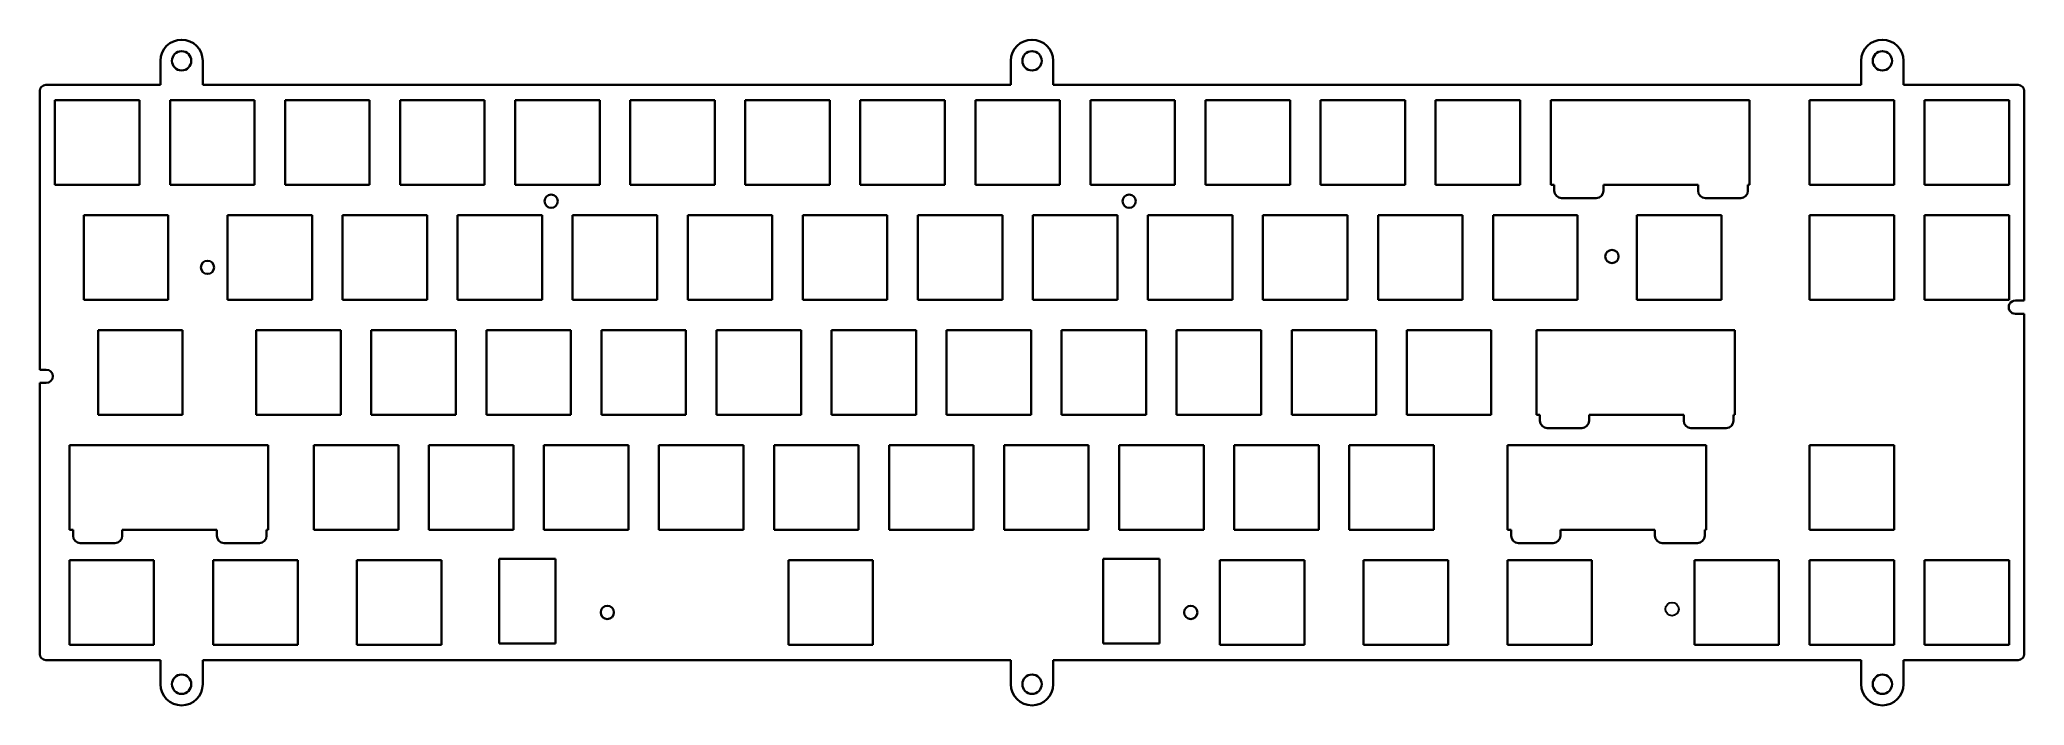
# Model space of a CAD drawing. Header units: millimetres. Extents: x -163 to 166, y -58 to 52.
import ezdxf

# ---------------------------------------------------------------- set-up
doc = ezdxf.new("R2010")
doc.units = ezdxf.units.MM
doc.layers.add('1', color=7, linetype='Continuous', true_color=0xffffff)

msp = doc.modelspace()

# ---------------------------------------------------------------- linework, layer by layer
at = {"lineweight": 35}
for p, q in [((164.07, 9.29), (165.54, 9.29)), ((164.1, 7.09), (165.54, 7.09)), ((-161.98, -2.16), (-163.07, -2.16)), ((-161.97, -4.36), (-163.07, -4.36))]:
    msp.add_line(p, q, dxfattribs=at)
for centre in [(-78.38, 25.74), (17.32, 25.74), (97.27, 16.59), (-135.28, 14.79), (-69.08, -42.36), (27.52, -42.36)]:
    msp.add_circle(centre, 1.1, dxfattribs=at)
at = {"linetype": 'ByBlock', "lineweight": 30}
msp.add_circle((107.22, -41.81), 1.1, dxfattribs=at)
at = {"lineweight": 35}
for centre, start, end in [((164.06, 8.19), 89.5036, 271.812), ((-161.98, -3.26), 270.5363, 89.6919)]:
    msp.add_arc(centre, 1.1, start, end, dxfattribs=at)
at = {"layer": '1', "color": 252, "linetype": 'Continuous', "lineweight": 35}
for p, q in [((-143.07, 49), (-143.07, 45)), ((-136.07, 45), (-136.07, 49)), ((-2.26, 49), (-2.26, 45)), ((4.74, 45), (4.74, 49)), ((138.54, 49), (138.54, 45)), ((145.54, 45), (145.54, 49)), ((-163.07, 44), (-163.07, -2.18)), ((-143.07, 45), (-162.07, 45)), ((-2.26, 45), (-136.07, 45)), ((138.54, 45), (4.74, 45)), ((164.54, 45), (145.54, 45)), ((165.54, 9.29), (165.54, 44)), ((-160.54, 28.47), (-160.54, 42.47)), ((-160.54, 42.47), (-146.54, 42.47)), ((-146.54, 42.47), (-146.54, 28.47)), ((-141.49, 42.47), (-127.49, 42.47)), ((-141.49, 28.47), (-141.49, 42.47)), ((-127.49, 42.47), (-127.49, 28.47)), ((-122.44, 42.47), (-108.44, 42.47)), ((-122.44, 28.47), (-122.44, 42.47)), ((-108.44, 42.47), (-108.44, 28.47)), ((-103.39, 28.47), (-103.39, 42.47)), ((-103.39, 42.47), (-89.39, 42.47)), ((-89.39, 42.47), (-89.39, 28.47)), ((-84.34, 42.47), (-70.34, 42.47)), ((-84.34, 28.47), (-84.34, 42.47)), ((-70.34, 42.47), (-70.34, 28.47)), ((-65.29, 28.47), (-65.29, 42.47)), ((-65.29, 42.47), (-51.29, 42.47)), ((-51.29, 42.47), (-51.29, 28.47)), ((-46.25, 28.47), (-46.25, 42.47)), ((-46.25, 42.47), (-32.24, 42.47)), ((-32.24, 42.47), (-32.24, 28.47)), ((-27.19, 28.47), (-27.19, 42.47)), ((-27.19, 42.47), (-13.19, 42.47)), ((-13.19, 42.47), (-13.19, 28.47)), ((-8.14, 28.47), (-8.14, 42.47)), ((-8.14, 42.47), (5.86, 42.47)), ((5.86, 42.47), (5.86, 28.47)), ((10.91, 42.47), (24.91, 42.47)), ((10.91, 28.47), (10.91, 42.47)), ((24.91, 42.47), (24.91, 28.47)), ((29.96, 42.47), (43.96, 42.47)), ((29.96, 28.47), (29.96, 42.47)), ((43.96, 42.47), (43.96, 28.47)), ((49.01, 28.47), (49.01, 42.47)), ((49.01, 42.47), (63.01, 42.47)), ((63.01, 42.47), (63.01, 28.47)), ((68.06, 42.47), (82.06, 42.47)), ((68.06, 28.47), (68.06, 42.47)), ((82.06, 42.47), (82.06, 28.47)), ((87.13, 42.47), (120.03, 42.47)), ((87.13, 28.47), (87.13, 42.47)), ((120.03, 42.47), (120.03, 28.47)), ((129.97, 28.47), (129.97, 42.47)), ((129.97, 42.47), (143.97, 42.47)), ((143.97, 42.47), (143.97, 28.47)), ((149.02, 28.47), (149.02, 42.47)), ((149.02, 42.47), (163.02, 42.47)), ((163.02, 42.47), (163.02, 28.47)), ((-146.54, 28.47), (-160.54, 28.47)), ((-127.49, 28.47), (-141.49, 28.47)), ((-108.44, 28.47), (-122.44, 28.47)), ((-89.39, 28.47), (-103.39, 28.47)), ((-70.34, 28.47), (-84.34, 28.47)), ((-51.29, 28.47), (-65.29, 28.47)), ((-32.24, 28.47), (-46.25, 28.47)), ((-13.19, 28.47), (-27.19, 28.47)), ((5.86, 28.47), (-8.14, 28.47)), ((24.91, 28.47), (10.91, 28.47)), ((43.96, 28.47), (29.96, 28.47)), ((63.01, 28.47), (49.01, 28.47)), ((82.06, 28.47), (68.06, 28.47)), ((87.72, 28.47), (87.13, 28.47)), ((87.72, 27.47), (87.72, 28.47)), ((111.53, 28.47), (95.87, 28.47)), ((95.87, 28.47), (95.87, 27.47)), ((111.53, 27.47), (111.53, 28.47)), ((120.03, 28.47), (119.78, 28.47)), ((119.78, 28.47), (119.78, 27.47)), ((143.97, 28.47), (129.97, 28.47)), ((163.02, 28.47), (149.02, 28.47)), ((-155.78, 23.42), (-141.78, 23.42)), ((-155.78, 9.42), (-155.78, 23.42)), ((-141.78, 23.42), (-141.78, 9.42)), ((-131.97, 23.42), (-117.97, 23.42)), ((-131.97, 9.42), (-131.97, 23.42)), ((-117.97, 23.42), (-117.97, 9.42)), ((-112.92, 9.42), (-112.92, 23.42)), ((-112.92, 23.42), (-98.92, 23.42)), ((-98.92, 23.42), (-98.92, 9.42)), ((-93.87, 23.42), (-79.87, 23.42)), ((-93.87, 9.42), (-93.87, 23.42)), ((-79.87, 23.42), (-79.87, 9.42)), ((-74.82, 23.42), (-60.82, 23.42)), ((-74.82, 9.42), (-74.82, 23.42)), ((-60.82, 23.42), (-60.82, 9.42)), ((-55.77, 9.42), (-55.77, 23.42)), ((-55.77, 23.42), (-41.77, 23.42)), ((-41.77, 23.42), (-41.77, 9.42)), ((-36.72, 23.42), (-22.72, 23.42)), ((-36.72, 9.42), (-36.72, 23.42)), ((-22.72, 23.42), (-22.72, 9.42)), ((-17.67, 9.42), (-17.67, 23.42)), ((-17.67, 23.42), (-3.67, 23.42)), ((-3.67, 23.42), (-3.67, 9.42)), ((1.38, 23.42), (15.38, 23.42)), ((1.38, 9.42), (1.38, 23.42)), ((15.38, 23.42), (15.38, 9.42)), ((20.43, 23.42), (34.43, 23.42)), ((20.43, 9.42), (20.43, 23.42)), ((34.43, 23.42), (34.43, 9.42)), ((39.48, 23.42), (53.48, 23.42)), ((39.48, 9.42), (39.48, 23.42)), ((53.48, 23.42), (53.48, 9.42)), ((58.53, 23.42), (72.53, 23.42)), ((58.53, 9.42), (58.53, 23.42)), ((72.53, 23.42), (72.53, 9.42)), ((77.58, 23.42), (91.58, 23.42)), ((77.58, 9.42), (77.58, 23.42)), ((94.67, 26.27), (88.92, 26.27)), ((91.58, 23.42), (91.58, 9.42)), ((101.39, 23.42), (115.39, 23.42)), ((101.39, 9.42), (101.39, 23.42)), ((118.58, 26.27), (112.73, 26.27)), ((115.39, 23.42), (115.39, 9.42)), ((129.97, 23.42), (143.97, 23.42)), ((129.97, 9.42), (129.97, 23.42)), ((143.97, 23.42), (143.97, 9.42)), ((149.02, 23.42), (163.02, 23.42)), ((149.02, 9.42), (149.02, 23.42)), ((163.02, 23.42), (163.02, 9.42)), ((-141.78, 9.42), (-155.78, 9.42)), ((-117.97, 9.42), (-131.97, 9.42)), ((-98.92, 9.42), (-112.92, 9.42)), ((-79.87, 9.42), (-93.87, 9.42)), ((-60.82, 9.42), (-74.82, 9.42)), ((-41.77, 9.42), (-55.77, 9.42)), ((-22.72, 9.42), (-36.72, 9.42)), ((-3.67, 9.42), (-17.67, 9.42)), ((15.38, 9.42), (1.38, 9.42)), ((34.43, 9.42), (20.43, 9.42)), ((53.48, 9.42), (39.48, 9.42)), ((72.53, 9.42), (58.53, 9.42)), ((91.58, 9.42), (77.58, 9.42)), ((115.39, 9.42), (101.39, 9.42)), ((143.97, 9.42), (129.97, 9.42)), ((163.02, 9.42), (149.02, 9.42)), ((165.54, -49.26), (165.54, 7.09)), ((-153.4, -9.63), (-153.4, 4.37)), ((-153.4, 4.37), (-139.4, 4.37)), ((-139.4, 4.37), (-139.4, -9.63)), ((-127.21, 4.37), (-113.21, 4.37)), ((-127.21, -9.63), (-127.21, 4.37)), ((-113.21, 4.37), (-113.21, -9.63)), ((-108.16, -9.63), (-108.16, 4.37)), ((-108.16, 4.37), (-94.16, 4.37)), ((-94.16, 4.37), (-94.16, -9.63)), ((-89.11, -9.63), (-89.11, 4.37)), ((-89.11, 4.37), (-75.11, 4.37)), ((-75.11, 4.37), (-75.11, -9.63)), ((-70.06, -9.63), (-70.06, 4.37)), ((-70.06, 4.37), (-56.06, 4.37)), ((-56.06, 4.37), (-56.06, -9.63)), ((-51.01, -9.63), (-51.01, 4.37)), ((-51.01, 4.37), (-37.01, 4.37)), ((-37.01, 4.37), (-37.01, -9.63)), ((-31.96, -9.63), (-31.96, 4.37)), ((-31.96, 4.37), (-17.96, 4.37)), ((-17.96, 4.37), (-17.96, -9.63)), ((-12.91, -9.63), (-12.91, 4.37)), ((-12.91, 4.37), (1.09, 4.37)), ((1.09, 4.37), (1.09, -9.63)), ((6.14, -9.63), (6.14, 4.37)), ((6.14, 4.37), (20.14, 4.37)), ((20.14, 4.37), (20.14, -9.63)), ((25.19, -9.63), (25.19, 4.37)), ((25.19, 4.37), (39.19, 4.37)), ((39.19, 4.37), (39.19, -9.63)), ((44.24, 4.37), (58.24, 4.37)), ((44.24, -9.63), (44.24, 4.37)), ((58.24, 4.37), (58.24, -9.63)), ((63.29, 4.37), (77.29, 4.37)), ((63.29, -9.63), (63.29, 4.37)), ((77.29, 4.37), (77.29, -9.63)), ((84.75, 4.37), (117.64, 4.37)), ((84.75, -9.63), (84.75, 4.37)), ((117.64, 4.37), (117.64, -9.63)), ((-163.07, -4.36), (-163.07, -49.26)), ((-139.4, -9.63), (-153.4, -9.63)), ((-113.21, -9.63), (-127.21, -9.63)), ((-94.16, -9.63), (-108.16, -9.63)), ((-75.11, -9.63), (-89.11, -9.63)), ((-56.06, -9.63), (-70.06, -9.63)), ((-37.01, -9.63), (-51.01, -9.63)), ((-17.96, -9.63), (-31.96, -9.63)), ((1.09, -9.63), (-12.91, -9.63)), ((20.14, -9.63), (6.14, -9.63)), ((39.19, -9.63), (25.19, -9.63)), ((58.24, -9.63), (44.24, -9.63)), ((77.29, -9.63), (63.29, -9.63)), ((85.34, -9.63), (84.75, -9.63)), ((85.34, -10.63), (85.34, -9.63)), ((109.15, -9.63), (93.48, -9.63)), ((93.48, -9.63), (93.48, -10.63)), ((109.15, -10.63), (109.15, -9.63)), ((117.64, -9.63), (117.4, -9.63)), ((117.4, -9.63), (117.4, -10.63)), ((92.28, -11.83), (86.54, -11.83)), ((116.2, -11.83), (110.35, -11.83)), ((-158.14, -28.68), (-158.14, -14.68)), ((-158.14, -14.68), (-125.24, -14.68)), ((-125.24, -14.68), (-125.24, -28.68)), ((-117.68, -28.68), (-117.68, -14.68)), ((-117.68, -14.68), (-103.68, -14.68)), ((-103.68, -14.68), (-103.68, -28.68)), ((-98.63, -28.68), (-98.63, -14.68)), ((-98.63, -14.68), (-84.63, -14.68)), ((-84.63, -14.68), (-84.63, -28.68)), ((-79.58, -14.68), (-65.58, -14.68)), ((-79.58, -28.68), (-79.58, -14.68)), ((-65.58, -14.68), (-65.58, -28.68)), ((-60.53, -28.68), (-60.53, -14.68)), ((-60.53, -14.68), (-46.53, -14.68)), ((-46.53, -14.68), (-46.53, -28.68)), ((-41.48, -14.68), (-27.48, -14.68)), ((-41.48, -28.68), (-41.48, -14.68)), ((-27.48, -14.68), (-27.48, -28.68)), ((-22.43, -14.68), (-8.43, -14.68)), ((-22.43, -28.68), (-22.43, -14.68)), ((-8.43, -14.68), (-8.43, -28.68)), ((-3.38, -14.68), (10.62, -14.68)), ((-3.38, -28.68), (-3.38, -14.68)), ((10.62, -14.68), (10.62, -28.68)), ((15.67, -14.68), (29.67, -14.68)), ((15.67, -28.68), (15.67, -14.68)), ((29.67, -14.68), (29.67, -28.68)), ((34.72, -28.68), (34.72, -14.68)), ((34.72, -14.68), (48.72, -14.68)), ((48.72, -14.68), (48.72, -28.68)), ((53.77, -28.68), (53.77, -14.68)), ((53.77, -14.68), (67.77, -14.68)), ((67.77, -14.68), (67.77, -28.68)), ((79.99, -14.68), (112.88, -14.68)), ((79.99, -28.68), (79.99, -14.68)), ((112.88, -14.68), (112.88, -28.68)), ((129.97, -28.68), (129.97, -14.68)), ((129.97, -14.68), (143.97, -14.68)), ((143.97, -14.68), (143.97, -28.68)), ((-157.55, -28.68), (-158.14, -28.68)), ((-157.55, -29.68), (-157.55, -28.68)), ((-133.74, -28.68), (-149.4, -28.68)), ((-149.4, -28.68), (-149.4, -29.68)), ((-133.74, -29.68), (-133.74, -28.68)), ((-125.49, -28.68), (-125.49, -29.68)), ((-125.24, -28.68), (-125.49, -28.68)), ((-103.68, -28.68), (-117.68, -28.68)), ((-84.63, -28.68), (-98.63, -28.68)), ((-65.58, -28.68), (-79.58, -28.68)), ((-46.53, -28.68), (-60.53, -28.68)), ((-27.48, -28.68), (-41.48, -28.68)), ((-8.43, -28.68), (-22.43, -28.68)), ((10.62, -28.68), (-3.38, -28.68)), ((29.67, -28.68), (15.67, -28.68)), ((48.72, -28.68), (34.72, -28.68)), ((67.77, -28.68), (53.77, -28.68)), ((80.57, -28.68), (79.99, -28.68)), ((80.57, -29.68), (80.57, -28.68)), ((88.72, -28.68), (88.72, -29.68)), ((104.38, -28.68), (88.72, -28.68)), ((104.38, -29.68), (104.38, -28.68)), ((112.63, -28.68), (112.63, -29.68)), ((112.88, -28.68), (112.63, -28.68)), ((143.97, -28.68), (129.97, -28.68)), ((-150.6, -30.88), (-156.35, -30.88)), ((-126.69, -30.88), (-132.54, -30.88)), ((87.52, -30.88), (81.77, -30.88)), ((111.43, -30.88), (105.58, -30.88)), ((-158.16, -33.73), (-144.16, -33.73)), ((-158.16, -47.73), (-158.16, -33.73)), ((-144.16, -33.73), (-144.16, -47.73)), ((-134.35, -33.73), (-120.35, -33.73)), ((-134.35, -47.73), (-134.35, -33.73)), ((-120.35, -33.73), (-120.35, -47.73)), ((-110.54, -47.73), (-110.54, -33.73)), ((-110.54, -33.73), (-96.54, -33.73)), ((-96.54, -33.73), (-96.54, -47.73)), ((-86.97, -47.5), (-86.97, -33.5)), ((-86.97, -33.5), (-77.65, -33.5)), ((-77.65, -33.5), (-77.65, -47.5)), ((-39.1, -33.73), (-25.1, -33.73)), ((-39.1, -47.73), (-39.1, -33.73)), ((-25.1, -33.73), (-25.1, -47.73)), ((13.03, -47.5), (13.03, -33.5)), ((13.03, -33.5), (22.35, -33.5)), ((22.35, -33.5), (22.35, -47.5)), ((32.34, -47.73), (32.34, -33.73)), ((32.34, -33.73), (46.34, -33.73)), ((46.34, -33.73), (46.34, -47.73)), ((56.15, -33.73), (70.15, -33.73)), ((56.15, -47.73), (56.15, -33.73)), ((70.15, -33.73), (70.15, -47.73)), ((79.96, -47.73), (79.96, -33.73)), ((79.96, -33.73), (93.96, -33.73)), ((93.96, -33.73), (93.96, -47.73)), ((110.92, -33.73), (124.92, -33.73)), ((110.92, -47.73), (110.92, -33.73)), ((124.92, -33.73), (124.92, -47.73)), ((129.97, -33.73), (143.97, -33.73)), ((129.97, -47.73), (129.97, -33.73)), ((143.97, -33.73), (143.97, -47.73)), ((149.02, -33.73), (163.02, -33.73)), ((149.02, -47.73), (149.02, -33.73)), ((163.02, -33.73), (163.02, -47.73)), ((-144.16, -47.73), (-158.16, -47.73)), ((-120.35, -47.73), (-134.35, -47.73)), ((-96.54, -47.73), (-110.54, -47.73)), ((-77.65, -47.5), (-86.97, -47.5)), ((-25.1, -47.73), (-39.1, -47.73)), ((22.35, -47.5), (13.03, -47.5)), ((46.34, -47.73), (32.34, -47.73)), ((70.15, -47.73), (56.15, -47.73)), ((93.96, -47.73), (79.96, -47.73)), ((124.92, -47.73), (110.92, -47.73)), ((143.97, -47.73), (129.97, -47.73)), ((163.02, -47.73), (149.02, -47.73)), ((-162.07, -50.26), (-143.07, -50.26)), ((-143.07, -50.26), (-143.07, -54.26)), ((-136.07, -54.26), (-136.07, -50.26)), ((-136.07, -50.26), (-2.26, -50.26)), ((-2.26, -50.26), (-2.26, -54.26)), ((4.74, -50.26), (138.54, -50.26)), ((4.74, -54.26), (4.74, -50.26)), ((138.54, -50.26), (138.54, -54.26)), ((145.54, -50.26), (164.54, -50.26)), ((145.54, -54.26), (145.54, -50.26))]:
    msp.add_line(p, q, dxfattribs=at)
for centre in [(-139.57, 49), (1.24, 49), (142.04, 49), (-139.57, -54.26), (1.24, -54.26), (142.04, -54.26)]:
    msp.add_circle(centre, 1.6, dxfattribs=at)
for centre, radius, start, end in [((-139.57, 49), 3.5, 0, 180), ((1.24, 49), 3.5, 0, 180), ((142.04, 49), 3.5, 0, 180), ((-162.07, 44), 1, 90, 180), ((164.54, 44), 1, 360, 90), ((88.92, 27.47), 1.2, 180, 270), ((94.67, 27.47), 1.2, 270, 360), ((112.73, 27.47), 1.2, 180, 270), ((118.58, 27.47), 1.2, 270, 360), ((86.54, -10.63), 1.2, 180, 270), ((92.28, -10.63), 1.2, 270, 360), ((110.35, -10.63), 1.2, 180, 270), ((116.2, -10.63), 1.2, 270, 360), ((-156.35, -29.68), 1.2, 180, 270), ((-150.6, -29.68), 1.2, 270, 0), ((-132.54, -29.68), 1.2, 180, 270), ((-126.69, -29.68), 1.2, 270, 0), ((81.77, -29.68), 1.2, 180, 270), ((87.52, -29.68), 1.2, 270, 0), ((105.58, -29.68), 1.2, 180, 270), ((111.43, -29.68), 1.2, 270, 0), ((-162.07, -49.26), 1, 180, 270), ((164.54, -49.26), 1, 270, 0), ((-139.57, -54.26), 3.5, 180, 0), ((1.24, -54.26), 3.5, 180, 0), ((142.04, -54.26), 3.5, 180, 0)]:
    msp.add_arc(centre, radius, start, end, dxfattribs=at)

doc.saveas('drawing.dxf')
